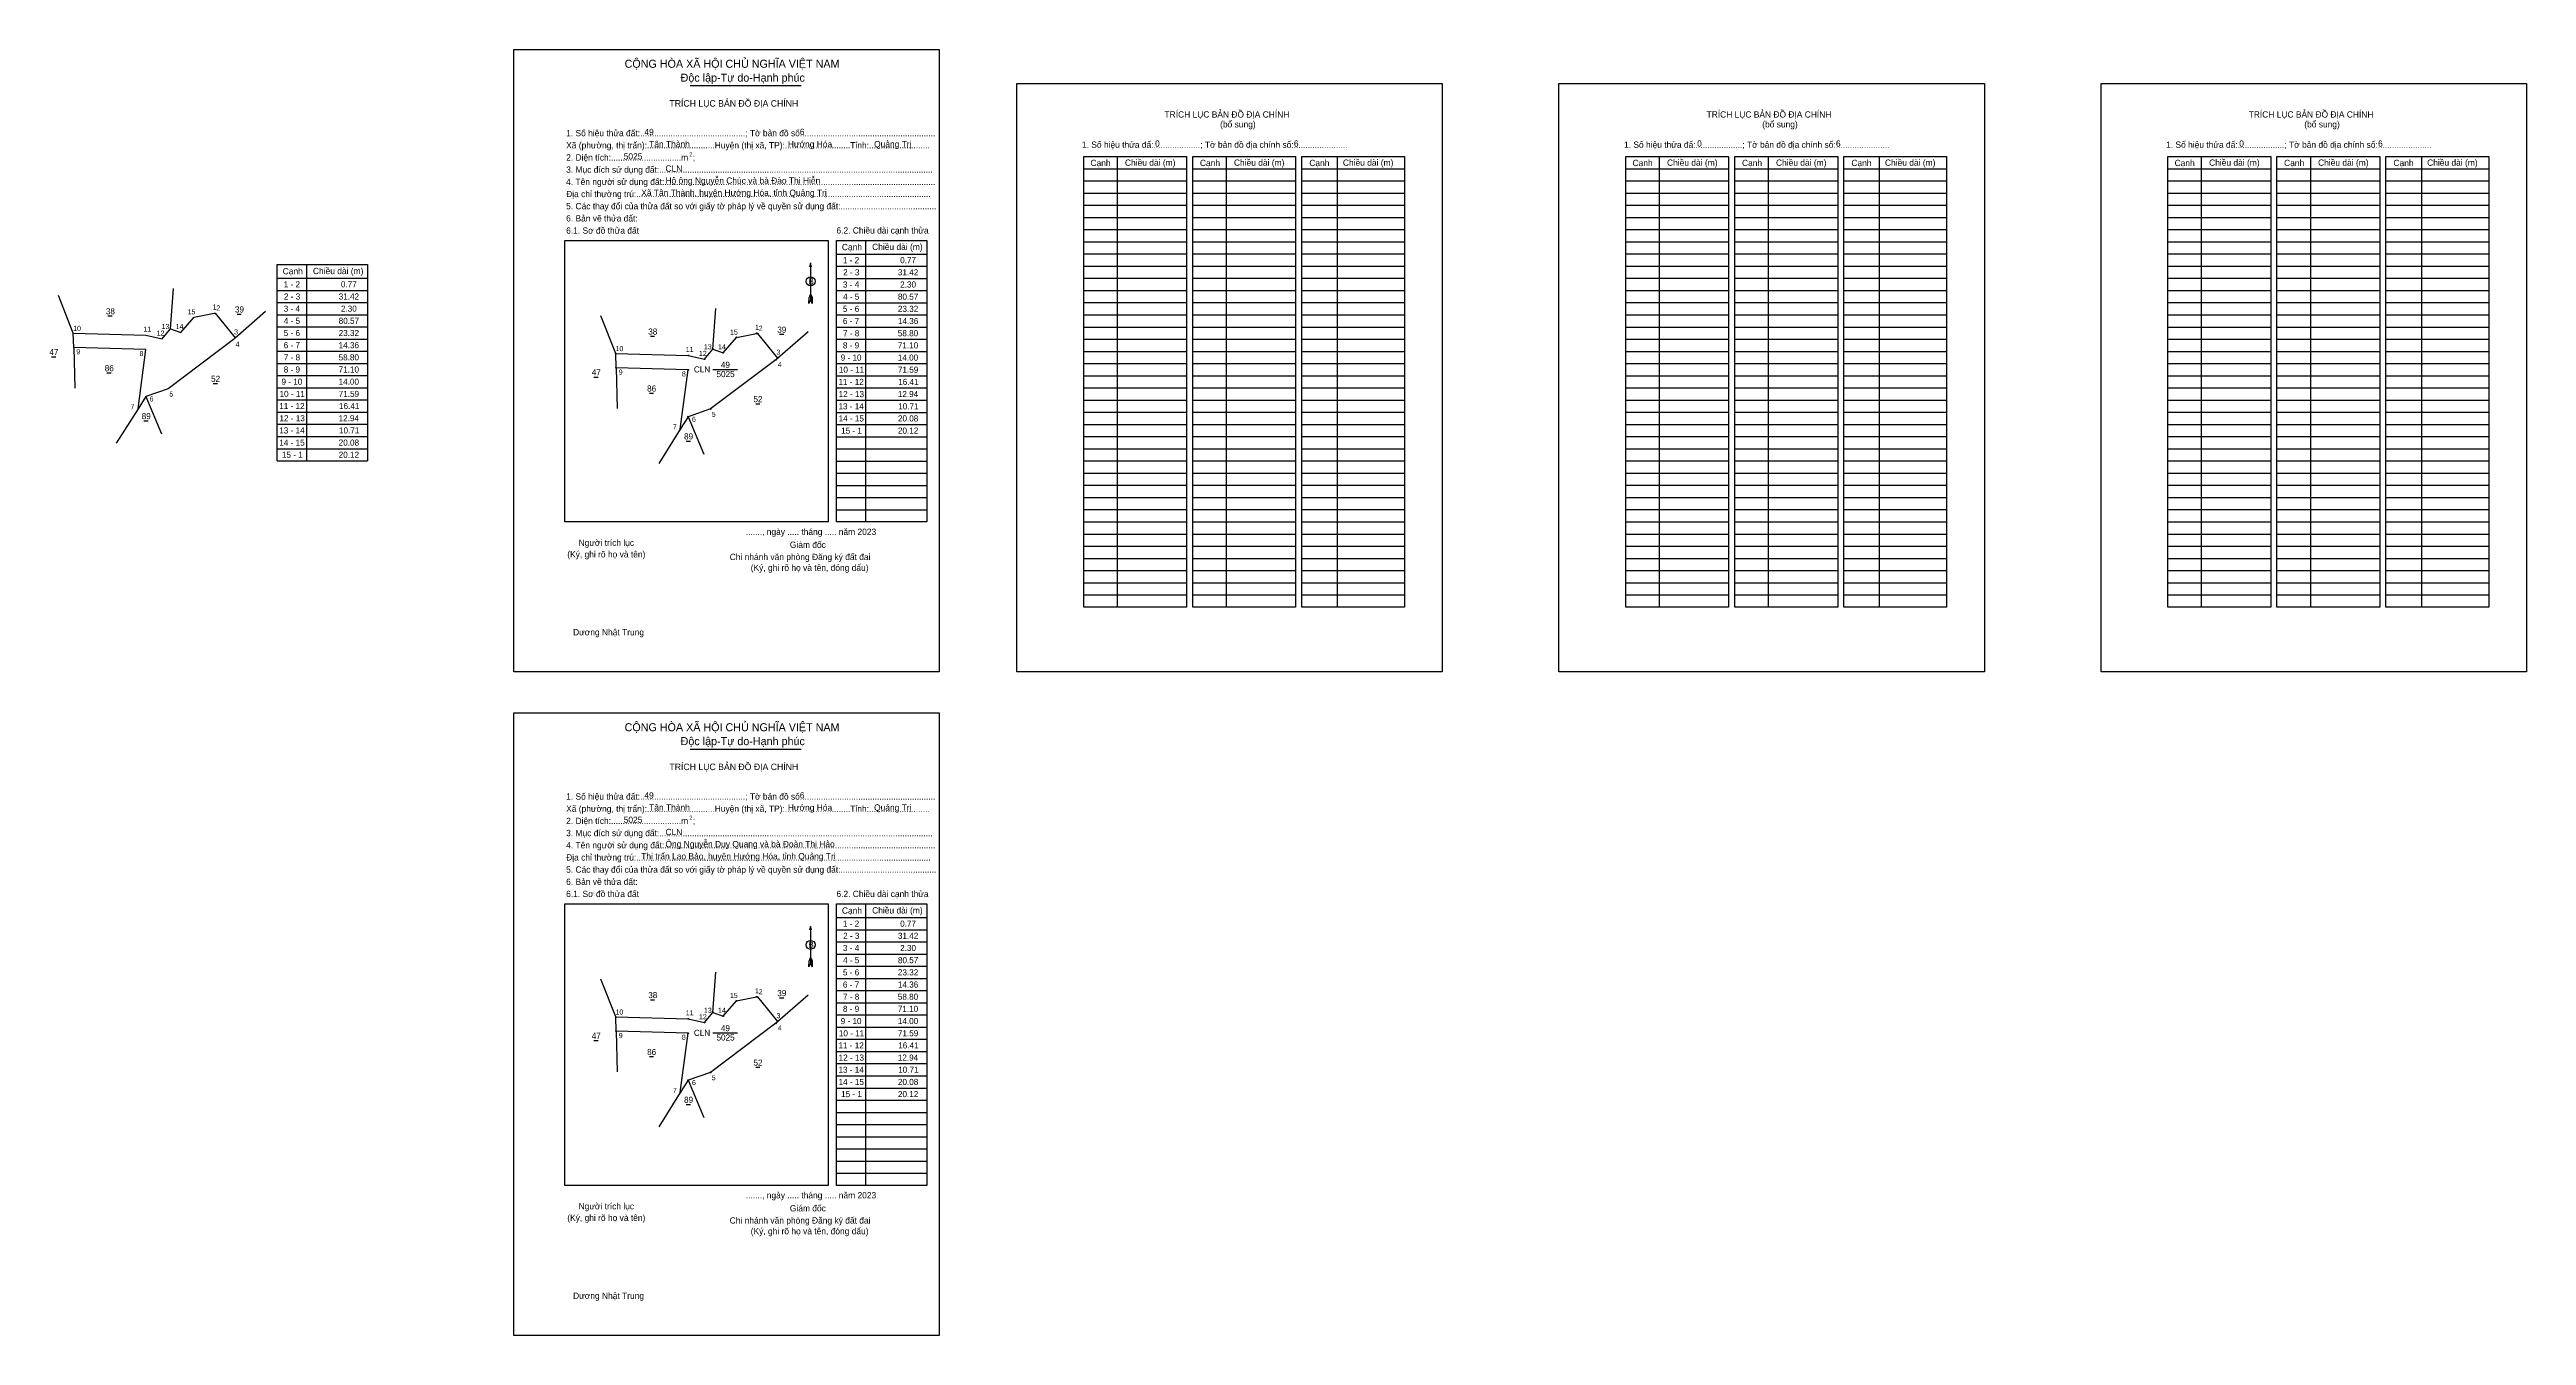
# Model space of a CAD drawing. Extents: x 538746 to 541187, y 1836330 to 1837597.
import ezdxf

# ---------------------------------------------------------------- set-up
doc = ezdxf.new("R2010")
doc.units = 0
for name, color, linetype in [('Level 1', 7, 'Continuous'), ('Level 10', 7, 'Continuous'), ('Level 11', 7, 'Continuous'), ('Level 13', 7, 'Continuous'), ('Level 2', 7, 'Continuous'), ('Level 27', 7, 'Continuous'), ('Level 36', 7, 'Continuous'), ('Level 52', 7, 'Continuous'), ('Level 6', 7, 'Continuous'), ('Level 63', 7, 'Continuous'), ('Level 7', 7, 'Continuous'), ('Level 9', 7, 'Continuous')]:
    doc.layers.add(name, color=color, linetype=linetype)

msp = doc.modelspace()

# ---------------------------------------------------------------- linework, layer by layer
at = {"layer": 'Level 1'}
for p, q in [((539203.1, 1837596.9), (539203.1, 1837596.9)), ((539699, 1837563.5), (539699, 1837563.5)), ((539797.9, 1837491.5), (539797.9, 1837047.5)), ((539905.4, 1837491.5), (539905.4, 1837047.5)), ((540014.8, 1837491.5), (540014.8, 1837047.5)), ((540332.2, 1837491.5), (540332.2, 1837047.5)), ((540439.7, 1837491.5), (540439.7, 1837047.5)), ((540549.1, 1837491.5), (540549.1, 1837047.5)), ((540866.5, 1837491.5), (540866.5, 1837047.5)), ((540974, 1837491.5), (540974, 1837047.5)), ((541083.4, 1837491.5), (541083.4, 1837047.5)), ((539764.9, 1837479.5), (539866.3, 1837479.5)), ((539764.9, 1837467.5), (539866.3, 1837467.5)), ((539872.4, 1837479.5), (539973.8, 1837479.5)), ((539872.4, 1837467.5), (539973.8, 1837467.5)), ((539979.8, 1837479.5), (540081.2, 1837479.5)), ((539979.8, 1837467.5), (540081.2, 1837467.5)), ((540299.2, 1837479.5), (540400.6, 1837479.5)), ((540299.2, 1837467.5), (540400.6, 1837467.5)), ((540406.7, 1837479.5), (540508.1, 1837479.5)), ((540406.7, 1837467.5), (540508.1, 1837467.5)), ((540514.1, 1837479.5), (540615.5, 1837479.5)), ((540514.1, 1837467.5), (540615.5, 1837467.5)), ((540833.5, 1837479.5), (540934.9, 1837479.5)), ((540833.5, 1837467.5), (540934.9, 1837467.5)), ((540941, 1837479.5), (541042.4, 1837479.5)), ((540941, 1837467.5), (541042.4, 1837467.5)), ((541048.4, 1837479.5), (541149.8, 1837479.5)), ((541048.4, 1837467.5), (541149.8, 1837467.5)), ((539764.9, 1837455.5), (539866.3, 1837455.5)), ((539764.9, 1837443.5), (539866.3, 1837443.5)), ((539872.4, 1837455.5), (539973.8, 1837455.5)), ((539872.4, 1837443.5), (539973.8, 1837443.5)), ((539979.8, 1837455.5), (540081.2, 1837455.5)), ((539979.8, 1837443.5), (540081.2, 1837443.5)), ((540299.2, 1837455.5), (540400.6, 1837455.5)), ((540299.2, 1837443.5), (540400.6, 1837443.5)), ((540406.7, 1837455.5), (540508.1, 1837455.5)), ((540406.7, 1837443.5), (540508.1, 1837443.5)), ((540514.1, 1837455.5), (540615.5, 1837455.5)), ((540514.1, 1837443.5), (540615.5, 1837443.5)), ((540833.5, 1837455.5), (540934.9, 1837455.5)), ((540833.5, 1837443.5), (540934.9, 1837443.5)), ((540941, 1837455.5), (541042.4, 1837455.5)), ((540941, 1837443.5), (541042.4, 1837443.5)), ((541048.4, 1837455.5), (541149.8, 1837455.5)), ((541048.4, 1837443.5), (541149.8, 1837443.5)), ((539764.9, 1837431.5), (539866.3, 1837431.5)), ((539764.9, 1837419.5), (539866.3, 1837419.5)), ((539872.4, 1837431.5), (539973.8, 1837431.5)), ((539872.4, 1837419.5), (539973.8, 1837419.5)), ((539979.8, 1837431.5), (540081.2, 1837431.5)), ((539979.8, 1837419.5), (540081.2, 1837419.5)), ((540299.2, 1837431.5), (540400.6, 1837431.5)), ((540299.2, 1837419.5), (540400.6, 1837419.5)), ((540406.7, 1837431.5), (540508.1, 1837431.5)), ((540406.7, 1837419.5), (540508.1, 1837419.5)), ((540514.1, 1837431.5), (540615.5, 1837431.5)), ((540514.1, 1837419.5), (540615.5, 1837419.5)), ((540833.5, 1837431.5), (540934.9, 1837431.5)), ((540833.5, 1837419.5), (540934.9, 1837419.5)), ((540941, 1837431.5), (541042.4, 1837431.5)), ((540941, 1837419.5), (541042.4, 1837419.5)), ((541048.4, 1837431.5), (541149.8, 1837431.5)), ((541048.4, 1837419.5), (541149.8, 1837419.5)), ((539253.6, 1837408.8), (539253.6, 1837408.8)), ((539521.2, 1837395.4), (539610.2, 1837395.4)), ((539550, 1837408.8), (539550, 1837131.4)), ((539764.9, 1837407.5), (539866.3, 1837407.5)), ((539764.9, 1837395.5), (539866.3, 1837395.5)), ((539872.4, 1837407.5), (539973.8, 1837407.5)), ((539872.4, 1837395.5), (539973.8, 1837395.5)), ((539979.8, 1837407.5), (540081.2, 1837407.5)), ((539979.8, 1837395.5), (540081.2, 1837395.5)), ((540299.2, 1837407.5), (540400.6, 1837407.5)), ((540299.2, 1837395.5), (540400.6, 1837395.5)), ((540406.7, 1837407.5), (540508.1, 1837407.5)), ((540406.7, 1837395.5), (540508.1, 1837395.5)), ((540514.1, 1837407.5), (540615.5, 1837407.5)), ((540514.1, 1837395.5), (540615.5, 1837395.5)), ((540833.5, 1837407.5), (540934.9, 1837407.5)), ((540833.5, 1837395.5), (540934.9, 1837395.5)), ((540941, 1837407.5), (541042.4, 1837407.5)), ((540941, 1837395.5), (541042.4, 1837395.5)), ((541048.4, 1837407.5), (541149.8, 1837407.5)), ((541048.4, 1837395.5), (541149.8, 1837395.5)), ((539495.7, 1837386.6), (539495.7, 1837350.3)), ((539521.2, 1837383.4), (539610.2, 1837383.4)), ((539521.2, 1837371.4), (539610.2, 1837371.4)), ((539764.9, 1837383.5), (539866.3, 1837383.5)), ((539764.9, 1837371.5), (539866.3, 1837371.5)), ((539872.4, 1837383.5), (539973.8, 1837383.5)), ((539872.4, 1837371.5), (539973.8, 1837371.5)), ((539979.8, 1837383.5), (540081.2, 1837383.5)), ((539979.8, 1837371.5), (540081.2, 1837371.5)), ((540299.2, 1837383.5), (540400.6, 1837383.5)), ((540299.2, 1837371.5), (540400.6, 1837371.5)), ((540406.7, 1837383.5), (540508.1, 1837383.5)), ((540406.7, 1837371.5), (540508.1, 1837371.5)), ((540514.1, 1837383.5), (540615.5, 1837383.5)), ((540514.1, 1837371.5), (540615.5, 1837371.5)), ((540833.5, 1837383.5), (540934.9, 1837383.5)), ((540833.5, 1837371.5), (540934.9, 1837371.5)), ((540941, 1837383.5), (541042.4, 1837383.5)), ((540941, 1837371.5), (541042.4, 1837371.5)), ((541048.4, 1837383.5), (541149.8, 1837383.5)), ((541048.4, 1837371.5), (541149.8, 1837371.5)), ((539494.1, 1837346.6), (539494.2, 1837352.6)), ((539495.7, 1837350.3), (539494.1, 1837346.6)), ((539495.7, 1837356.3), (539494.2, 1837352.6)), ((539495.7, 1837356.3), (539497.2, 1837352.6)), ((539495.7, 1837355.8), (539497.2, 1837352.1)), ((539495.7, 1837355.3), (539497.2, 1837351.6)), ((539495.7, 1837354.8), (539497.2, 1837351)), ((539495.7, 1837354.2), (539497.2, 1837350.5)), ((539495.7, 1837353.7), (539497.2, 1837350)), ((539495.7, 1837353.2), (539497.2, 1837349.4)), ((539495.7, 1837352.7), (539497.3, 1837348.9)), ((539495.7, 1837352.2), (539497.3, 1837348.3)), ((539495.7, 1837351.6), (539497.3, 1837347.8)), ((539495.7, 1837351.1), (539497.3, 1837347.3)), ((539495.7, 1837350.3), (539497.3, 1837346.6)), ((539497.3, 1837346.6), (539497.2, 1837352.6)), ((539521.2, 1837359.4), (539610.2, 1837359.4)), ((539521.2, 1837347.4), (539610.2, 1837347.4)), ((539764.9, 1837359.5), (539866.3, 1837359.5)), ((539764.9, 1837347.5), (539866.3, 1837347.5)), ((539872.4, 1837359.5), (539973.8, 1837359.5)), ((539872.4, 1837347.5), (539973.8, 1837347.5)), ((539979.8, 1837359.5), (540081.2, 1837359.5)), ((539979.8, 1837347.5), (540081.2, 1837347.5)), ((540299.2, 1837359.5), (540400.6, 1837359.5)), ((540299.2, 1837347.5), (540400.6, 1837347.5)), ((540406.7, 1837359.5), (540508.1, 1837359.5)), ((540406.7, 1837347.5), (540508.1, 1837347.5)), ((540514.1, 1837359.5), (540615.5, 1837359.5)), ((540514.1, 1837347.5), (540615.5, 1837347.5)), ((540833.5, 1837359.5), (540934.9, 1837359.5)), ((540833.5, 1837347.5), (540934.9, 1837347.5)), ((540941, 1837359.5), (541042.4, 1837359.5)), ((540941, 1837347.5), (541042.4, 1837347.5)), ((541048.4, 1837359.5), (541149.8, 1837359.5)), ((541048.4, 1837347.5), (541149.8, 1837347.5)), ((539521.2, 1837335.4), (539610.2, 1837335.4)), ((539521.2, 1837323.4), (539610.2, 1837323.4)), ((539764.9, 1837335.5), (539866.3, 1837335.5)), ((539764.9, 1837323.5), (539866.3, 1837323.5)), ((539872.4, 1837335.5), (539973.8, 1837335.5)), ((539872.4, 1837323.5), (539973.8, 1837323.5)), ((539979.8, 1837335.5), (540081.2, 1837335.5)), ((539979.8, 1837323.5), (540081.2, 1837323.5)), ((540299.2, 1837335.5), (540400.6, 1837335.5)), ((540299.2, 1837323.5), (540400.6, 1837323.5)), ((540406.7, 1837335.5), (540508.1, 1837335.5)), ((540406.7, 1837323.5), (540508.1, 1837323.5)), ((540514.1, 1837335.5), (540615.5, 1837335.5)), ((540514.1, 1837323.5), (540615.5, 1837323.5)), ((540833.5, 1837335.5), (540934.9, 1837335.5)), ((540833.5, 1837323.5), (540934.9, 1837323.5)), ((540941, 1837335.5), (541042.4, 1837335.5)), ((540941, 1837323.5), (541042.4, 1837323.5)), ((541048.4, 1837335.5), (541149.8, 1837335.5)), ((541048.4, 1837323.5), (541149.8, 1837323.5)), ((539521.2, 1837311.4), (539610.2, 1837311.4)), ((539521.2, 1837299.4), (539610.2, 1837299.4)), ((539764.9, 1837311.5), (539866.3, 1837311.5)), ((539764.9, 1837299.5), (539866.3, 1837299.5)), ((539872.4, 1837311.5), (539973.8, 1837311.5)), ((539872.4, 1837299.5), (539973.8, 1837299.5)), ((539979.8, 1837311.5), (540081.2, 1837311.5)), ((539979.8, 1837299.5), (540081.2, 1837299.5)), ((540299.2, 1837311.5), (540400.6, 1837311.5)), ((540299.2, 1837299.5), (540400.6, 1837299.5)), ((540406.7, 1837311.5), (540508.1, 1837311.5)), ((540406.7, 1837299.5), (540508.1, 1837299.5)), ((540514.1, 1837311.5), (540615.5, 1837311.5)), ((540514.1, 1837299.5), (540615.5, 1837299.5)), ((540833.5, 1837311.5), (540934.9, 1837311.5)), ((540833.5, 1837299.5), (540934.9, 1837299.5)), ((540941, 1837311.5), (541042.4, 1837311.5)), ((540941, 1837299.5), (541042.4, 1837299.5)), ((541048.4, 1837311.5), (541149.8, 1837311.5)), ((541048.4, 1837299.5), (541149.8, 1837299.5)), ((539521.2, 1837287.4), (539610.2, 1837287.4)), ((539521.2, 1837275.4), (539610.2, 1837275.4)), ((539764.9, 1837287.5), (539866.3, 1837287.5)), ((539764.9, 1837275.5), (539866.3, 1837275.5)), ((539872.4, 1837287.5), (539973.8, 1837287.5)), ((539872.4, 1837275.5), (539973.8, 1837275.5)), ((539979.8, 1837287.5), (540081.2, 1837287.5)), ((539979.8, 1837275.5), (540081.2, 1837275.5)), ((540299.2, 1837287.5), (540400.6, 1837287.5)), ((540299.2, 1837275.5), (540400.6, 1837275.5)), ((540406.7, 1837287.5), (540508.1, 1837287.5)), ((540406.7, 1837275.5), (540508.1, 1837275.5)), ((540514.1, 1837287.5), (540615.5, 1837287.5)), ((540514.1, 1837275.5), (540615.5, 1837275.5)), ((540833.5, 1837287.5), (540934.9, 1837287.5)), ((540833.5, 1837275.5), (540934.9, 1837275.5)), ((540941, 1837287.5), (541042.4, 1837287.5)), ((540941, 1837275.5), (541042.4, 1837275.5)), ((541048.4, 1837287.5), (541149.8, 1837287.5)), ((541048.4, 1837275.5), (541149.8, 1837275.5)), ((539521.2, 1837263.4), (539610.2, 1837263.4)), ((539521.2, 1837251.4), (539610.2, 1837251.4)), ((539764.9, 1837263.5), (539866.3, 1837263.5)), ((539764.9, 1837251.5), (539866.3, 1837251.5)), ((539872.4, 1837263.5), (539973.8, 1837263.5)), ((539872.4, 1837251.5), (539973.8, 1837251.5)), ((539979.8, 1837263.5), (540081.2, 1837263.5)), ((539979.8, 1837251.5), (540081.2, 1837251.5)), ((540299.2, 1837263.5), (540400.6, 1837263.5)), ((540299.2, 1837251.5), (540400.6, 1837251.5)), ((540406.7, 1837263.5), (540508.1, 1837263.5)), ((540406.7, 1837251.5), (540508.1, 1837251.5)), ((540514.1, 1837263.5), (540615.5, 1837263.5)), ((540514.1, 1837251.5), (540615.5, 1837251.5)), ((540833.5, 1837263.5), (540934.9, 1837263.5)), ((540833.5, 1837251.5), (540934.9, 1837251.5)), ((540941, 1837263.5), (541042.4, 1837263.5)), ((540941, 1837251.5), (541042.4, 1837251.5)), ((541048.4, 1837263.5), (541149.8, 1837263.5)), ((541048.4, 1837251.5), (541149.8, 1837251.5)), ((539521.2, 1837239.4), (539610.2, 1837239.4)), ((539521.2, 1837227.4), (539610.2, 1837227.4)), ((539764.9, 1837239.5), (539866.3, 1837239.5)), ((539764.9, 1837227.5), (539866.3, 1837227.5)), ((539872.4, 1837239.5), (539973.8, 1837239.5)), ((539872.4, 1837227.5), (539973.8, 1837227.5)), ((539979.8, 1837239.5), (540081.2, 1837239.5)), ((539979.8, 1837227.5), (540081.2, 1837227.5)), ((540299.2, 1837239.5), (540400.6, 1837239.5)), ((540299.2, 1837227.5), (540400.6, 1837227.5)), ((540406.7, 1837239.5), (540508.1, 1837239.5)), ((540406.7, 1837227.5), (540508.1, 1837227.5)), ((540514.1, 1837239.5), (540615.5, 1837239.5)), ((540514.1, 1837227.5), (540615.5, 1837227.5)), ((540833.5, 1837239.5), (540934.9, 1837239.5)), ((540833.5, 1837227.5), (540934.9, 1837227.5)), ((540941, 1837239.5), (541042.4, 1837239.5)), ((540941, 1837227.5), (541042.4, 1837227.5)), ((541048.4, 1837239.5), (541149.8, 1837239.5)), ((541048.4, 1837227.5), (541149.8, 1837227.5)), ((539521.2, 1837215.4), (539610.2, 1837215.4)), ((539521.2, 1837203.4), (539610.2, 1837203.4)), ((539764.9, 1837215.5), (539866.3, 1837215.5)), ((539764.9, 1837203.5), (539866.3, 1837203.5)), ((539872.4, 1837215.5), (539973.8, 1837215.5)), ((539872.4, 1837203.5), (539973.8, 1837203.5)), ((539979.8, 1837215.5), (540081.2, 1837215.5)), ((539979.8, 1837203.5), (540081.2, 1837203.5)), ((540299.2, 1837215.5), (540400.6, 1837215.5)), ((540299.2, 1837203.5), (540400.6, 1837203.5)), ((540406.7, 1837215.5), (540508.1, 1837215.5)), ((540406.7, 1837203.5), (540508.1, 1837203.5)), ((540514.1, 1837215.5), (540615.5, 1837215.5)), ((540514.1, 1837203.5), (540615.5, 1837203.5)), ((540833.5, 1837215.5), (540934.9, 1837215.5)), ((540833.5, 1837203.5), (540934.9, 1837203.5)), ((540941, 1837215.5), (541042.4, 1837215.5)), ((540941, 1837203.5), (541042.4, 1837203.5)), ((541048.4, 1837215.5), (541149.8, 1837215.5)), ((541048.4, 1837203.5), (541149.8, 1837203.5)), ((539521.2, 1837191.4), (539610.2, 1837191.4)), ((539521.2, 1837179.4), (539610.2, 1837179.4)), ((539764.9, 1837191.5), (539866.3, 1837191.5)), ((539764.9, 1837179.5), (539866.3, 1837179.5)), ((539872.4, 1837191.5), (539973.8, 1837191.5)), ((539872.4, 1837179.5), (539973.8, 1837179.5)), ((539979.8, 1837191.5), (540081.2, 1837191.5)), ((539979.8, 1837179.5), (540081.2, 1837179.5)), ((540299.2, 1837191.5), (540400.6, 1837191.5)), ((540299.2, 1837179.5), (540400.6, 1837179.5)), ((540406.7, 1837191.5), (540508.1, 1837191.5)), ((540406.7, 1837179.5), (540508.1, 1837179.5)), ((540514.1, 1837191.5), (540615.5, 1837191.5)), ((540514.1, 1837179.5), (540615.5, 1837179.5)), ((540833.5, 1837191.5), (540934.9, 1837191.5)), ((540833.5, 1837179.5), (540934.9, 1837179.5)), ((540941, 1837191.5), (541042.4, 1837191.5)), ((540941, 1837179.5), (541042.4, 1837179.5)), ((541048.4, 1837191.5), (541149.8, 1837191.5)), ((541048.4, 1837179.5), (541149.8, 1837179.5)), ((539521.2, 1837167.4), (539610.2, 1837167.4)), ((539521.2, 1837155.4), (539610.2, 1837155.4)), ((539764.9, 1837167.5), (539866.3, 1837167.5)), ((539764.9, 1837155.5), (539866.3, 1837155.5)), ((539872.4, 1837167.5), (539973.8, 1837167.5)), ((539872.4, 1837155.5), (539973.8, 1837155.5)), ((539979.8, 1837167.5), (540081.2, 1837167.5)), ((539979.8, 1837155.5), (540081.2, 1837155.5)), ((540299.2, 1837167.5), (540400.6, 1837167.5)), ((540299.2, 1837155.5), (540400.6, 1837155.5)), ((540406.7, 1837167.5), (540508.1, 1837167.5)), ((540406.7, 1837155.5), (540508.1, 1837155.5)), ((540514.1, 1837167.5), (540615.5, 1837167.5)), ((540514.1, 1837155.5), (540615.5, 1837155.5)), ((540833.5, 1837167.5), (540934.9, 1837167.5)), ((540833.5, 1837155.5), (540934.9, 1837155.5)), ((540941, 1837167.5), (541042.4, 1837167.5)), ((540941, 1837155.5), (541042.4, 1837155.5)), ((541048.4, 1837167.5), (541149.8, 1837167.5)), ((541048.4, 1837155.5), (541149.8, 1837155.5)), ((539513.2, 1837131.4), (539513.2, 1837131.4)), ((539521.2, 1837143.4), (539610.2, 1837143.4)), ((539764.9, 1837143.5), (539866.3, 1837143.5)), ((539764.9, 1837131.5), (539866.3, 1837131.5)), ((539872.4, 1837143.5), (539973.8, 1837143.5)), ((539872.4, 1837131.5), (539973.8, 1837131.5)), ((539979.8, 1837143.5), (540081.2, 1837143.5)), ((539979.8, 1837131.5), (540081.2, 1837131.5)), ((540299.2, 1837143.5), (540400.6, 1837143.5)), ((540299.2, 1837131.5), (540400.6, 1837131.5)), ((540406.7, 1837143.5), (540508.1, 1837143.5)), ((540406.7, 1837131.5), (540508.1, 1837131.5)), ((540514.1, 1837143.5), (540615.5, 1837143.5)), ((540514.1, 1837131.5), (540615.5, 1837131.5)), ((540833.5, 1837143.5), (540934.9, 1837143.5)), ((540833.5, 1837131.5), (540934.9, 1837131.5)), ((540941, 1837143.5), (541042.4, 1837143.5)), ((540941, 1837131.5), (541042.4, 1837131.5)), ((541048.4, 1837143.5), (541149.8, 1837143.5)), ((541048.4, 1837131.5), (541149.8, 1837131.5)), ((539764.9, 1837119.5), (539866.3, 1837119.5)), ((539764.9, 1837107.5), (539866.3, 1837107.5)), ((539872.4, 1837119.5), (539973.8, 1837119.5)), ((539872.4, 1837107.5), (539973.8, 1837107.5)), ((539979.8, 1837119.5), (540081.2, 1837119.5)), ((539979.8, 1837107.5), (540081.2, 1837107.5)), ((540299.2, 1837119.5), (540400.6, 1837119.5)), ((540299.2, 1837107.5), (540400.6, 1837107.5)), ((540406.7, 1837119.5), (540508.1, 1837119.5)), ((540406.7, 1837107.5), (540508.1, 1837107.5)), ((540514.1, 1837119.5), (540615.5, 1837119.5)), ((540514.1, 1837107.5), (540615.5, 1837107.5)), ((540833.5, 1837119.5), (540934.9, 1837119.5)), ((540833.5, 1837107.5), (540934.9, 1837107.5)), ((540941, 1837119.5), (541042.4, 1837119.5)), ((540941, 1837107.5), (541042.4, 1837107.5)), ((541048.4, 1837119.5), (541149.8, 1837119.5)), ((541048.4, 1837107.5), (541149.8, 1837107.5)), ((539764.9, 1837095.5), (539866.3, 1837095.5)), ((539764.9, 1837083.5), (539866.3, 1837083.5)), ((539872.4, 1837095.5), (539973.8, 1837095.5)), ((539872.4, 1837083.5), (539973.8, 1837083.5)), ((539979.8, 1837095.5), (540081.2, 1837095.5)), ((539979.8, 1837083.5), (540081.2, 1837083.5)), ((540299.2, 1837095.5), (540400.6, 1837095.5)), ((540299.2, 1837083.5), (540400.6, 1837083.5)), ((540406.7, 1837095.5), (540508.1, 1837095.5)), ((540406.7, 1837083.5), (540508.1, 1837083.5)), ((540514.1, 1837095.5), (540615.5, 1837095.5)), ((540514.1, 1837083.5), (540615.5, 1837083.5)), ((540833.5, 1837095.5), (540934.9, 1837095.5)), ((540833.5, 1837083.5), (540934.9, 1837083.5)), ((540941, 1837095.5), (541042.4, 1837095.5)), ((540941, 1837083.5), (541042.4, 1837083.5)), ((541048.4, 1837095.5), (541149.8, 1837095.5)), ((541048.4, 1837083.5), (541149.8, 1837083.5)), ((539764.9, 1837071.5), (539866.3, 1837071.5)), ((539764.9, 1837059.5), (539866.3, 1837059.5)), ((539872.4, 1837071.5), (539973.8, 1837071.5)), ((539872.4, 1837059.5), (539973.8, 1837059.5)), ((539979.8, 1837071.5), (540081.2, 1837071.5)), ((539979.8, 1837059.5), (540081.2, 1837059.5)), ((540299.2, 1837071.5), (540400.6, 1837071.5)), ((540299.2, 1837059.5), (540400.6, 1837059.5)), ((540406.7, 1837071.5), (540508.1, 1837071.5)), ((540406.7, 1837059.5), (540508.1, 1837059.5)), ((540514.1, 1837071.5), (540615.5, 1837071.5)), ((540514.1, 1837059.5), (540615.5, 1837059.5)), ((540833.5, 1837071.5), (540934.9, 1837071.5)), ((540833.5, 1837059.5), (540934.9, 1837059.5)), ((540941, 1837071.5), (541042.4, 1837071.5)), ((540941, 1837059.5), (541042.4, 1837059.5)), ((541048.4, 1837071.5), (541149.8, 1837071.5)), ((541048.4, 1837059.5), (541149.8, 1837059.5)), ((539622.4, 1836983.5), (539622.4, 1836983.5)), ((540118.4, 1836983.5), (540118.4, 1836983.5)), ((539203.1, 1836943.1), (539203.1, 1836943.1)), ((539253.6, 1836754.9), (539253.6, 1836754.9)), ((539495.7, 1836732.8), (539495.7, 1836696.5)), ((539521.2, 1836741.5), (539610.2, 1836741.5)), ((539550, 1836754.9), (539550, 1836477.5)), ((539521.2, 1836729.5), (539610.2, 1836729.5)), ((539521.2, 1836717.5), (539610.2, 1836717.5)), ((539494.1, 1836692.8), (539494.2, 1836698.8)), ((539495.7, 1836696.5), (539494.1, 1836692.8)), ((539495.7, 1836702.5), (539494.2, 1836698.8)), ((539495.7, 1836702.5), (539497.2, 1836698.8)), ((539495.7, 1836702), (539497.2, 1836698.2)), ((539495.7, 1836701.4), (539497.2, 1836697.7)), ((539495.7, 1836700.9), (539497.2, 1836697.2)), ((539495.7, 1836700.4), (539497.2, 1836696.6)), ((539495.7, 1836699.9), (539497.2, 1836696.1)), ((539495.7, 1836699.3), (539497.2, 1836695.6)), ((539495.7, 1836698.8), (539497.3, 1836695)), ((539495.7, 1836698.3), (539497.3, 1836694.5)), ((539495.7, 1836697.8), (539497.3, 1836693.9)), ((539495.7, 1836697.3), (539497.3, 1836693.4)), ((539495.7, 1836696.5), (539497.3, 1836692.8)), ((539497.3, 1836692.8), (539497.2, 1836698.8)), ((539521.2, 1836705.5), (539610.2, 1836705.5)), ((539521.2, 1836693.5), (539610.2, 1836693.5)), ((539521.2, 1836681.5), (539610.2, 1836681.5)), ((539521.2, 1836669.5), (539610.2, 1836669.5)), ((539521.2, 1836657.5), (539610.2, 1836657.5)), ((539521.2, 1836645.5), (539610.2, 1836645.5)), ((539521.2, 1836633.5), (539610.2, 1836633.5)), ((539521.2, 1836621.5), (539610.2, 1836621.5)), ((539521.2, 1836609.5), (539610.2, 1836609.5)), ((539521.2, 1836597.5), (539610.2, 1836597.5)), ((539521.2, 1836585.5), (539610.2, 1836585.5)), ((539521.2, 1836573.5), (539610.2, 1836573.5)), ((539521.2, 1836561.5), (539610.2, 1836561.5)), ((539521.2, 1836549.5), (539610.2, 1836549.5)), ((539521.2, 1836537.5), (539610.2, 1836537.5)), ((539521.2, 1836525.5), (539610.2, 1836525.5)), ((539521.2, 1836513.5), (539610.2, 1836513.5)), ((539521.2, 1836501.5), (539610.2, 1836501.5)), ((539521.2, 1836489.5), (539610.2, 1836489.5)), ((539513.2, 1836477.5), (539513.2, 1836477.5)), ((539622.4, 1836329.6), (539622.4, 1836329.6))]:
    msp.add_line(p, q, dxfattribs=at)
for points in [[(539764.9, 1837491.5), (539866.3, 1837491.5), (539866.3, 1837047.5), (539764.9, 1837047.5)], [(539872.4, 1837491.5), (539973.8, 1837491.5), (539973.8, 1837047.5), (539872.4, 1837047.5)], [(539979.8, 1837491.5), (540081.2, 1837491.5), (540081.2, 1837047.5), (539979.8, 1837047.5)], [(540299.2, 1837491.5), (540400.6, 1837491.5), (540400.6, 1837047.5), (540299.2, 1837047.5)], [(540406.7, 1837491.5), (540508.1, 1837491.5), (540508.1, 1837047.5), (540406.7, 1837047.5)], [(540514.1, 1837491.5), (540615.5, 1837491.5), (540615.5, 1837047.5), (540514.1, 1837047.5)], [(540833.5, 1837491.5), (540934.9, 1837491.5), (540934.9, 1837047.5), (540833.5, 1837047.5)], [(540941, 1837491.5), (541042.4, 1837491.5), (541042.4, 1837047.5), (540941, 1837047.5)], [(541048.4, 1837491.5), (541149.8, 1837491.5), (541149.8, 1837047.5), (541048.4, 1837047.5)], [(539253.6, 1837408.8), (539513.2, 1837408.8), (539513.2, 1837131.4), (539253.6, 1837131.4)], [(539521.2, 1837408.8), (539610.2, 1837408.8), (539610.2, 1837131.4), (539521.2, 1837131.4)], [(539253.6, 1836754.9), (539513.2, 1836754.9), (539513.2, 1836477.5), (539253.6, 1836477.5)], [(539521.2, 1836754.9), (539610.2, 1836754.9), (539610.2, 1836477.5), (539521.2, 1836477.5)]]:
    msp.add_lwpolyline(points, close=True, dxfattribs=at)
for points in [[(539496.7, 1837382.8), (539495.7, 1837386.6), (539494.6, 1837382.8)], [(539496.7, 1836728.9), (539495.7, 1836732.8), (539494.6, 1836728.9)]]:
    msp.add_lwpolyline(points, dxfattribs=at)
for centre in [(539495.7, 1837368.5), (539495.7, 1836714.6)]:
    msp.add_circle(centre, 4.43, dxfattribs=at)
at = {"layer": 'Level 10'}
for points in [[(539375, 1837235.1), (539367.3, 1837222.9), (539375.1, 1837281.2), (539304, 1837283.3), (539303.6, 1837297.3), (539375.2, 1837295.5), (539391.2, 1837291.8), (539399.5, 1837301.7), (539409.6, 1837298.2), (539422.8, 1837313.3), (539442.5, 1837317.2), (539443.3, 1837317.1), (539463.1, 1837292.7), (539461.4, 1837291.2), (539397, 1837242.7)], [(539375, 1836581.2), (539367.3, 1836569.1), (539375.1, 1836627.4), (539304, 1836629.5), (539303.6, 1836643.5), (539375.2, 1836641.6), (539391.2, 1836638), (539399.5, 1836647.9), (539409.6, 1836644.3), (539422.8, 1836659.5), (539442.5, 1836663.3), (539443.3, 1836663.2), (539463.1, 1836638.9), (539461.4, 1836637.3), (539397, 1836588.9)]]:
    msp.add_lwpolyline(points, close=True, dxfattribs=at)
at = {"layer": 'Level 11'}
for centre in [(539303.6, 1837297.3), (539375.2, 1837295.5), (539399.5, 1837301.7), (539409.6, 1837298.2), (539422.8, 1837313.3), (539442.5, 1837317.2), (539443.3, 1837317.1), (539304, 1837283.3), (539375.1, 1837281.2), (539391.2, 1837291.8), (539461.4, 1837291.2), (539463.1, 1837292.7), (539367.3, 1837222.9), (539375, 1837235.1), (539375, 1837235.1), (539397, 1837242.7), (539422.8, 1836659.5), (539442.5, 1836663.3), (539443.3, 1836663.2), (539303.6, 1836643.5), (539375.2, 1836641.6), (539391.2, 1836638), (539399.5, 1836647.9), (539409.6, 1836644.3), (539461.4, 1836637.3), (539463.1, 1836638.9), (539304, 1836629.5), (539375.1, 1836627.4), (539397, 1836588.9), (539367.3, 1836569.1), (539375, 1836581.2), (539375, 1836581.2)]:
    msp.add_circle(centre, 0.4, dxfattribs=at)
at = {"layer": 'Level 13'}
for p, q in [((539377.1, 1837561.5), (539486.5, 1837561.5)), ((539377.1, 1836907.6), (539486.5, 1836907.6))]:
    msp.add_line(p, q, dxfattribs=at)
at = {"layer": 'Level 2'}
for points in [[(539203.1, 1837597), (539622.4, 1837597), (539622.4, 1836983.5), (539203.1, 1836983.5)], [(539699, 1837563.5), (540118.4, 1837563.5), (540118.4, 1836983.5), (539699, 1836983.5)], [(540233.4, 1837563.5), (540652.7, 1837563.5), (540652.7, 1836983.5), (540233.4, 1836983.5)], [(540767.7, 1837563.5), (541187, 1837563.5), (541187, 1836983.5), (540767.7, 1836983.5)], [(539203.1, 1836943.1), (539622.4, 1836943.1), (539622.4, 1836329.6), (539203.1, 1836329.6)]]:
    msp.add_lwpolyline(points, close=True, dxfattribs=at)
at = {"layer": 'Level 27'}
for p, q in [((539303.6, 1837297.3), (539289.1, 1837334.6)), ((539399.5, 1837301.7), (539402.3, 1837341.6)), ((539463.1, 1837292.7), (539493.2, 1837319.1)), ((539304, 1837283.3), (539305.2, 1837243.3)), ((539367.3, 1837222.9), (539346, 1837189.1)), ((539375, 1837235.1), (539390.6, 1837198.2)), ((539399.5, 1836647.9), (539402.3, 1836687.8)), ((539303.6, 1836643.5), (539289.1, 1836680.8)), ((539463.1, 1836638.9), (539493.2, 1836665.2)), ((539304, 1836629.5), (539305.2, 1836589.5)), ((539367.3, 1836569.1), (539346, 1836535.2)), ((539375, 1836581.2), (539390.6, 1836544.4))]:
    msp.add_line(p, q, dxfattribs=at)
at = {"layer": 'Level 63'}
for p, q in [((539337.8, 1837314.4), (539341.9, 1837314.4)), ((539465.1, 1837316.3), (539469.2, 1837316.3)), ((539282.1, 1837274.2), (539286.3, 1837274.2)), ((539336.8, 1837258.3), (539340.9, 1837258.3)), ((539441.6, 1837247.8), (539445.7, 1837247.8)), ((539373.1, 1837211.1), (539377.3, 1837211.1)), ((539337.8, 1836660.5), (539341.9, 1836660.5)), ((539465.1, 1836662.4), (539469.2, 1836662.4)), ((539282.1, 1836620.3), (539286.3, 1836620.3)), ((539336.8, 1836604.4), (539340.9, 1836604.4)), ((539441.6, 1836593.9), (539445.7, 1836593.9)), ((539373.1, 1836557.3), (539377.3, 1836557.3))]:
    msp.add_line(p, q, dxfattribs=at)
at = {"layer": 'Level 7'}
for p, q in [((538970, 1837385), (539059, 1837385)), ((538970, 1837191.6), (538970, 1837385)), ((538970, 1837371.6), (539059, 1837371.6)), ((538998.8, 1837385), (538998.8, 1837191.6)), ((539059, 1837385), (539059, 1837191.6)), ((538769, 1837317.3), (538754.5, 1837354.6)), ((538864.9, 1837321.7), (538867.7, 1837361.6)), ((538970, 1837359.6), (539059, 1837359.6)), ((538970, 1837347.6), (539059, 1837347.6)), ((538803.2, 1837334.4), (538807.4, 1837334.4)), ((538928.5, 1837312.7), (538958.6, 1837339.1)), ((538930.5, 1837336.2), (538934.6, 1837336.2)), ((538970, 1837335.6), (539059, 1837335.6)), ((538970, 1837323.6), (539059, 1837323.6)), ((538747.6, 1837294.2), (538751.7, 1837294.2)), ((538769.4, 1837303.3), (538770.6, 1837263.3)), ((538970, 1837311.6), (539059, 1837311.6)), ((538970, 1837299.6), (539059, 1837299.6)), ((538802.2, 1837278.3), (538806.3, 1837278.3)), ((538970, 1837287.6), (539059, 1837287.6)), ((538970, 1837275.6), (539059, 1837275.6)), ((538840.4, 1837255.1), (538856, 1837218.2)), ((538907, 1837267.8), (538911.1, 1837267.8)), ((538970, 1837263.6), (539059, 1837263.6)), ((538970, 1837251.6), (539059, 1837251.6)), ((538832.8, 1837242.9), (538811.4, 1837209.1)), ((538838.5, 1837231.1), (538842.7, 1837231.1)), ((538970, 1837239.6), (539059, 1837239.6)), ((538970, 1837227.6), (539059, 1837227.6)), ((538970, 1837215.6), (539059, 1837215.6)), ((538970, 1837203.6), (539059, 1837203.6)), ((538970, 1837191.6), (539059, 1837191.6))]:
    msp.add_line(p, q, dxfattribs=at)
msp.add_lwpolyline([(538840.4, 1837255.1), (538832.8, 1837242.9), (538840.5, 1837301.2), (538769.4, 1837303.3), (538769, 1837317.3), (538840.6, 1837315.5), (538856.6, 1837311.8), (538864.9, 1837321.7), (538875, 1837318.1), (538888.2, 1837333.3), (538907.9, 1837337.2), (538908.7, 1837337.1), (538928.5, 1837312.7), (538926.8, 1837311.2), (538862.5, 1837262.7)], close=True, dxfattribs=at)
at = {"layer": 'Level 9'}
for p, q in [((539399.5, 1837281.7), (539423.6, 1837281.7)), ((539399.5, 1836627.9), (539423.6, 1836627.9))]:
    msp.add_line(p, q, dxfattribs=at)

# ---------------------------------------------------------------- texts
at = {"layer": 'Level 1'}
for s, height, p in [('TRÍCH LỤC BẢN ĐỒ ĐỊA CHÍNH', 6.4, (539356.6, 1837540.7)), ('TRÍCH LỤC BẢN ĐỒ ĐỊA CHÍNH', 6.2, (539844.6, 1837529.9)), ('TRÍCH LỤC BẢN ĐỒ ĐỊA CHÍNH', 6.2, (540378.9, 1837529.9)), ('TRÍCH LỤC BẢN ĐỒ ĐỊA CHÍNH', 6.2, (540913.2, 1837529.9)), ('1. Số hiệu thửa đất:.............................................; Tờ bản đồ số:.........................................................', 6.2, (539254.8, 1837511.5)), ('(bổ sung)', 6.2, (539899.4, 1837520.2)), ('(bổ sung)', 6.2, (540433.7, 1837520.2)), ('(bổ sung)', 6.2, (540968, 1837520.2)), ('Xã (phường, thị trấn):.............................Huyện (thị xã, TP):............................Tỉnh:..........................', 6.2, (539254.8, 1837499.5)), ('2. Diện tích:..............................m  ;', 6.2, (539254.8, 1837487.5)), ('2', 4, (539376.2, 1837491.7)), ('1. Số hiệu thửa đấ:....................; Tờ bản đồ địa chính số:.......................', 6.2, (539763.2, 1837500.1)), ('Chiều dài (m)', 6.2, (539805.6, 1837482.4)), ('Chiều dài (m)', 6.2, (539913, 1837482.4)), ('Chiều dài (m)', 6.2, (540020.4, 1837482.4)), ('1. Số hiệu thửa đấ:....................; Tờ bản đồ địa chính số:.......................', 6.2, (540297.5, 1837500.1)), ('Chiều dài (m)', 6.2, (540339.9, 1837482.4)), ('Chiều dài (m)', 6.2, (540447.3, 1837482.4)), ('Chiều dài (m)', 6.2, (540554.7, 1837482.4)), ('1. Số hiệu thửa đấ:....................; Tờ bản đồ địa chính số:.......................', 6.2, (540831.8, 1837500.1)), ('Chiều dài (m)', 6.2, (540874.2, 1837482.4)), ('Chiều dài (m)', 6.2, (540981.6, 1837482.4)), ('Chiều dài (m)', 6.2, (541089.1, 1837482.4)), ('4. Tên người sử dụng đất:....................................................................................................................', 6.2, (539254.8, 1837463.5)), ('3. Mục đích sử dụng đất:.....................................................................................................................', 6.2, (539254.8, 1837475.5)), ('Cạnh', 6.2, (539771.6, 1837482.1)), ('Cạnh', 6.2, (539879.5, 1837482.1)), ('Cạnh', 6.2, (539987.3, 1837482.1)), ('Cạnh', 6.2, (540305.9, 1837482.1)), ('Cạnh', 6.2, (540413.8, 1837482.1)), ('Cạnh', 6.2, (540521.6, 1837482.1)), ('Cạnh', 6.2, (540840.2, 1837482.1)), ('Cạnh', 6.2, (540948.1, 1837482.1)), ('Cạnh', 6.2, (541055.9, 1837482.1)), ('Địa chỉ thường trú:..............................................................................................................................', 6.2, (539254.8, 1837451.5)), ('5. Các thay đổi của thửa đất so với giấy tờ pháp lý về quyền sử dụng đất:.........................................', 6.2, (539254.8, 1837439.5)), ('6. Bản vẽ thửa đất:', 6.2, (539254.8, 1837427.5)), ('6.1. Sơ đồ thửa đất', 6.2, (539254.8, 1837415.5)), ('6.2. Chiều dài cạnh thửa', 6.2, (539521.2, 1837415.6)), ('Cạnh', 6.2, (539526.6, 1837399.2)), ('Chiều dài (m)', 6.2, (539556.4, 1837399.4)), ('B', 6, (539493.5, 1837365.6)), ('......., ngày ..... tháng ..... năm 2023', 6.2, (539431.8, 1837118.6)), ('(Ký, ghi rõ họ và tên)', 6.2, (539255.9, 1837096.4)), ('Người trích lục', 6.2, (539267, 1837107.8)), ('Chi nhánh văn phòng Đăng ký đất đai', 6.2, (539416, 1837093.8)), ('Giám đốc', 6.2, (539475.3, 1837105.8)), ('(Ký, ghi rõ họ và tên, đóng dấu)', 6.2, (539436.7, 1837083.2)), ('Dương Nhật Trung', 6.2, (539261.6, 1837019.6)), ('TRÍCH LỤC BẢN ĐỒ ĐỊA CHÍNH', 6.4, (539356.6, 1836886.8)), ('1. Số hiệu thửa đất:.............................................; Tờ bản đồ số:.........................................................', 6.2, (539254.8, 1836857.7)), ('Xã (phường, thị trấn):.............................Huyện (thị xã, TP):............................Tỉnh:..........................', 6.2, (539254.8, 1836845.7)), ('2. Diện tích:..............................m  ;', 6.2, (539254.8, 1836833.7)), ('2', 4, (539376.2, 1836837.9)), ('4. Tên người sử dụng đất:....................................................................................................................', 6.2, (539254.8, 1836809.7)), ('3. Mục đích sử dụng đất:.....................................................................................................................', 6.2, (539254.8, 1836821.7)), ('Địa chỉ thường trú:..............................................................................................................................', 6.2, (539254.8, 1836797.7)), ('5. Các thay đổi của thửa đất so với giấy tờ pháp lý về quyền sử dụng đất:.........................................', 6.2, (539254.8, 1836785.7)), ('6. Bản vẽ thửa đất:', 6.2, (539254.8, 1836773.7)), ('6.1. Sơ đồ thửa đất', 6.2, (539254.8, 1836761.7)), ('6.2. Chiều dài cạnh thửa', 6.2, (539521.2, 1836761.7)), ('Cạnh', 6.2, (539526.6, 1836745.3)), ('Chiều dài (m)', 6.2, (539556.4, 1836745.5)), ('B', 6, (539493.5, 1836711.7)), ('......., ngày ..... tháng ..... năm 2023', 6.2, (539431.8, 1836464.7)), ('(Ký, ghi rõ họ và tên)', 6.2, (539255.9, 1836442.5)), ('Người trích lục', 6.2, (539267, 1836453.9)), ('Chi nhánh văn phòng Đăng ký đất đai', 6.2, (539416, 1836439.9)), ('Giám đốc', 6.2, (539475.3, 1836451.9)), ('(Ký, ghi rõ họ và tên, đóng dấu)', 6.2, (539436.7, 1836429.3)), ('Dương Nhật Trung', 6.2, (539261.6, 1836365.7))]:
    msp.add_text(s, height=height, dxfattribs=at).set_placement(p)
at = {"layer": 'Level 13'}
for s, height, p in [('CỘNG HÒA XÃ HỘI CHỦ NGHĨA VIỆT NAM', 7.92, (539312.4, 1837579)), ('Độc lập-Tự do-Hạnh phúc', 7.92, (539367.6, 1837565.3)), ('CLN', 6, (539380.7, 1837278.7)), ('5025', 6, (539403, 1837274.1)), ('49', 6, (539407.3, 1837283.3)), ('CỘNG HÒA XÃ HỘI CHỦ NGHĨA VIỆT NAM', 7.92, (539312.4, 1836925.1)), ('Độc lập-Tự do-Hạnh phúc', 7.92, (539367.6, 1836911.4)), ('49', 6, (539407.3, 1836629.5)), ('CLN', 6, (539380.7, 1836624.9)), ('5025', 6, (539403, 1836620.3))]:
    msp.add_text(s, height=height, dxfattribs=at).set_placement(p)
at = {"layer": 'Level 36'}
for s, p in [('38', (539335.7, 1837316)), ('39', (539462.9, 1837317.9)), ('47', (539280, 1837275.8)), ('86', (539334.6, 1837259.9)), ('52', (539439.4, 1837249.4)), ('89', (539371, 1837212.7)), ('38', (539335.7, 1836662.1)), ('39', (539462.9, 1836664)), ('47', (539280, 1836621.9)), ('86', (539334.6, 1836606)), ('52', (539439.4, 1836595.5)), ('89', (539371, 1836558.9))]:
    msp.add_text(s, height=6, dxfattribs=at).set_placement(p)
at = {"layer": 'Level 52'}
for s, p in [('1 - 2', (539527.6, 1837386.4)), ('0.77', (539584, 1837386.4)), ('3 - 4', (539527.6, 1837362.4)), ('2 - 3', (539527.8, 1837374.4)), ('31.42', (539581.8, 1837374.4)), ('2.30', (539584, 1837362.4)), ('4 - 5', (539527.7, 1837350.4)), ('5 - 6', (539527.6, 1837338.4)), ('80.57', (539581.8, 1837350.4)), ('23.32', (539581.8, 1837338.4)), ('6 - 7', (539527.6, 1837326.4)), ('7 - 8', (539527.7, 1837314.4)), ('58.80', (539581.7, 1837314.4)), ('14.36', (539581.8, 1837326.4)), ('9 - 10', (539525.4, 1837290.4)), ('8 - 9', (539527.6, 1837302.4)), ('71.10', (539581.7, 1837302.4)), ('14.00', (539581.7, 1837290.4)), ('11 - 12', (539523.2, 1837266.4)), ('10 - 11', (539523.6, 1837278.4)), ('71.59', (539581.8, 1837278.4)), ('16.41', (539582.1, 1837266.4)), ('13 - 14', (539523.2, 1837242.4)), ('12 - 13', (539523.4, 1837254.4)), ('12.94', (539581.7, 1837254.4)), ('10.71', (539582.1, 1837242.4)), ('14 - 15', (539523.3, 1837230.4)), ('15 - 1', (539525.8, 1837218.4)), ('20.08', (539581.8, 1837230.4)), ('20.12', (539581.8, 1837218.4)), ('1 - 2', (539527.6, 1836732.5)), ('0.77', (539584, 1836732.5)), ('3 - 4', (539527.6, 1836708.5)), ('2 - 3', (539527.8, 1836720.5)), ('31.42', (539581.8, 1836720.5)), ('2.30', (539584, 1836708.5)), ('4 - 5', (539527.7, 1836696.5)), ('5 - 6', (539527.6, 1836684.5)), ('80.57', (539581.8, 1836696.5)), ('23.32', (539581.8, 1836684.5)), ('6 - 7', (539527.6, 1836672.5)), ('7 - 8', (539527.7, 1836660.5)), ('58.80', (539581.7, 1836660.5)), ('14.36', (539581.8, 1836672.5)), ('9 - 10', (539525.4, 1836636.5)), ('8 - 9', (539527.6, 1836648.5)), ('71.10', (539581.7, 1836648.5)), ('14.00', (539581.7, 1836636.5)), ('11 - 12', (539523.2, 1836612.5)), ('10 - 11', (539523.6, 1836624.5)), ('71.59', (539581.8, 1836624.5)), ('16.41', (539582.1, 1836612.5)), ('13 - 14', (539523.2, 1836588.5)), ('12 - 13', (539523.4, 1836600.5)), ('12.94', (539581.7, 1836600.5)), ('10.71', (539582.1, 1836588.5)), ('14 - 15', (539523.3, 1836576.5)), ('15 - 1', (539525.8, 1836564.5)), ('20.08', (539581.8, 1836576.5)), ('20.12', (539581.8, 1836564.5))]:
    msp.add_text(s, height=6, dxfattribs=at).set_placement(p)
at = {"layer": 'Level 6'}
for s, p in [('49', (539331.9, 1837512.6)), ('6', (539485.1, 1837512.7)), ('5025', (539311.5, 1837488.6)), ('Tân Thành', (539336.6, 1837500.7)), ('Hướng Hóa', (539473.3, 1837500.6)), ('Quảng Trị', (539558.3, 1837500.7)), ('0', (539835.3, 1837501.2)), ('6', (539972.1, 1837501.2)), ('0', (540369.6, 1837501.2)), ('6', (540506.4, 1837501.2)), ('0', (540903.9, 1837501.2)), ('6', (541040.7, 1837501.2)), ('CLN', (539352.7, 1837476.6)), ('Hộ ông Nguyễn Chúc và bà Đào Thị Hiễn', (539352.7, 1837464.7)), ('Xã Tân Thành, huyện Hướng Hóa, tỉnh Quảng Trị', (539328.8, 1837452.7)), ('49', (539331.9, 1836858.8)), ('6', (539485.1, 1836858.9)), ('5025', (539311.5, 1836834.8)), ('Tân Thành', (539336.6, 1836846.9)), ('Hướng Hóa', (539473.3, 1836846.8)), ('Quảng Trị', (539558.3, 1836846.8)), ('Thị trấn Lao Bảo, huyện Hướng Hóa, tỉnh Quảng Trị', (539328.8, 1836798.8)), ('CLN', (539352.7, 1836822.7)), ('Ông Nguyễn Duy Quang và bà Đoàn Thị Hảo', (539352.7, 1836810.8))]:
    msp.add_text(s, height=6.2, dxfattribs=at).set_placement(p)
at = {"layer": 'Level 7'}
for s, height, p in [('Cạnh', 6.2, (538975.4, 1837375.4)), ('1 - 2', 6, (538976.4, 1837362.6)), ('Chiều dài (m)', 6.2, (539005.2, 1837375.6)), ('0.77', 6, (539032.8, 1837362.6)), ('1', 5, (538906.4, 1837340.7)), ('2', 5, (538910, 1837339.8)), ('39', 6, (538928.3, 1837337.8)), ('3 - 4', 6, (538976.4, 1837338.6)), ('2 - 3', 6, (538976.6, 1837350.6)), ('31.42', 6, (539030.6, 1837350.6)), ('2.30', 6, (539032.8, 1837338.6)), ('10', 5, (538768.9, 1837319.7)), ('38', 6, (538801.1, 1837336)), ('11', 5, (538838.1, 1837318.9)), ('12', 5, (538851.2, 1837315)), ('13', 5, (538856, 1837321.5)), ('14', 5, (538869.9, 1837321.4)), ('15', 5, (538881.7, 1837336)), ('3', 5, (538927.5, 1837316.2)), ('4 - 5', 6, (538976.5, 1837326.6)), ('5 - 6', 6, (538976.4, 1837314.6)), ('80.57', 6, (539030.6, 1837326.6)), ('23.32', 6, (539030.6, 1837314.6)), ('47', 6, (538745.4, 1837295.8)), ('9', 5, (538772, 1837296.6)), ('8', 5, (538834.3, 1837294.8)), ('4', 5, (538928.9, 1837304)), ('6 - 7', 6, (538976.4, 1837302.6)), ('7 - 8', 6, (538976.5, 1837290.6)), ('58.80', 6, (539030.5, 1837290.6)), ('14.36', 6, (539030.6, 1837302.6)), ('86', 6, (538800, 1837279.9)), ('52', 6, (538904.8, 1837269.4)), ('9 - 10', 6, (538974.2, 1837266.6)), ('8 - 9', 6, (538976.4, 1837278.6)), ('71.10', 6, (539030.5, 1837278.6)), ('14.00', 6, (539030.5, 1837266.6)), ('7', 5, (538825.4, 1837242.4)), ('6', 5, (538844.2, 1837250.1)), ('5', 5, (538863.7, 1837254.9)), ('11 - 12', 6, (538972, 1837242.6)), ('10 - 11', 6, (538972.3, 1837254.6)), ('71.59', 6, (539030.6, 1837254.6)), ('16.41', 6, (539030.9, 1837242.6)), ('89', 6, (538836.4, 1837232.7)), ('13 - 14', 6, (538972, 1837218.6)), ('12 - 13', 6, (538972.2, 1837230.6)), ('12.94', 6, (539030.5, 1837230.6)), ('10.71', 6, (539030.9, 1837218.6)), ('14 - 15', 6, (538972.1, 1837206.6)), ('15 - 1', 6, (538974.6, 1837194.6)), ('20.08', 6, (539030.6, 1837206.6)), ('20.12', 6, (539030.6, 1837194.6))]:
    msp.add_text(s, height=height, dxfattribs=at).set_placement(p)
at = {"layer": 'Level 9'}
for s, p in [('15', (539416.3, 1837316)), ('1', (539441, 1837320.7)), ('2', (539444.6, 1837319.8)), ('10', (539303.5, 1837299.7)), ('11', (539372.7, 1837298.9)), ('12', (539385.7, 1837295)), ('13', (539390.6, 1837301.5)), ('14', (539404.5, 1837301.5)), ('3', (539462.1, 1837296.2)), ('9', (539306.6, 1837276.6)), ('8', (539368.9, 1837274.8)), ('4', (539463.4, 1837284)), ('7', (539360, 1837222.5)), ('6', (539378.8, 1837230.1)), ('5', (539398.3, 1837234.9)), ('15', (539416.3, 1836662.2)), ('1', (539441, 1836666.8)), ('2', (539444.6, 1836665.9)), ('10', (539303.5, 1836645.9)), ('11', (539372.7, 1836645.1)), ('12', (539385.7, 1836641.2)), ('13', (539390.6, 1836647.6)), ('14', (539404.5, 1836647.6)), ('3', (539462.1, 1836642.3)), ('4', (539463.4, 1836630.2)), ('9', (539306.6, 1836622.7)), ('8', (539368.9, 1836621)), ('5', (539398.3, 1836581.1)), ('7', (539360, 1836568.6)), ('6', (539378.8, 1836576.3))]:
    msp.add_text(s, height=5, dxfattribs=at).set_placement(p)

doc.saveas('drawing.dxf')
